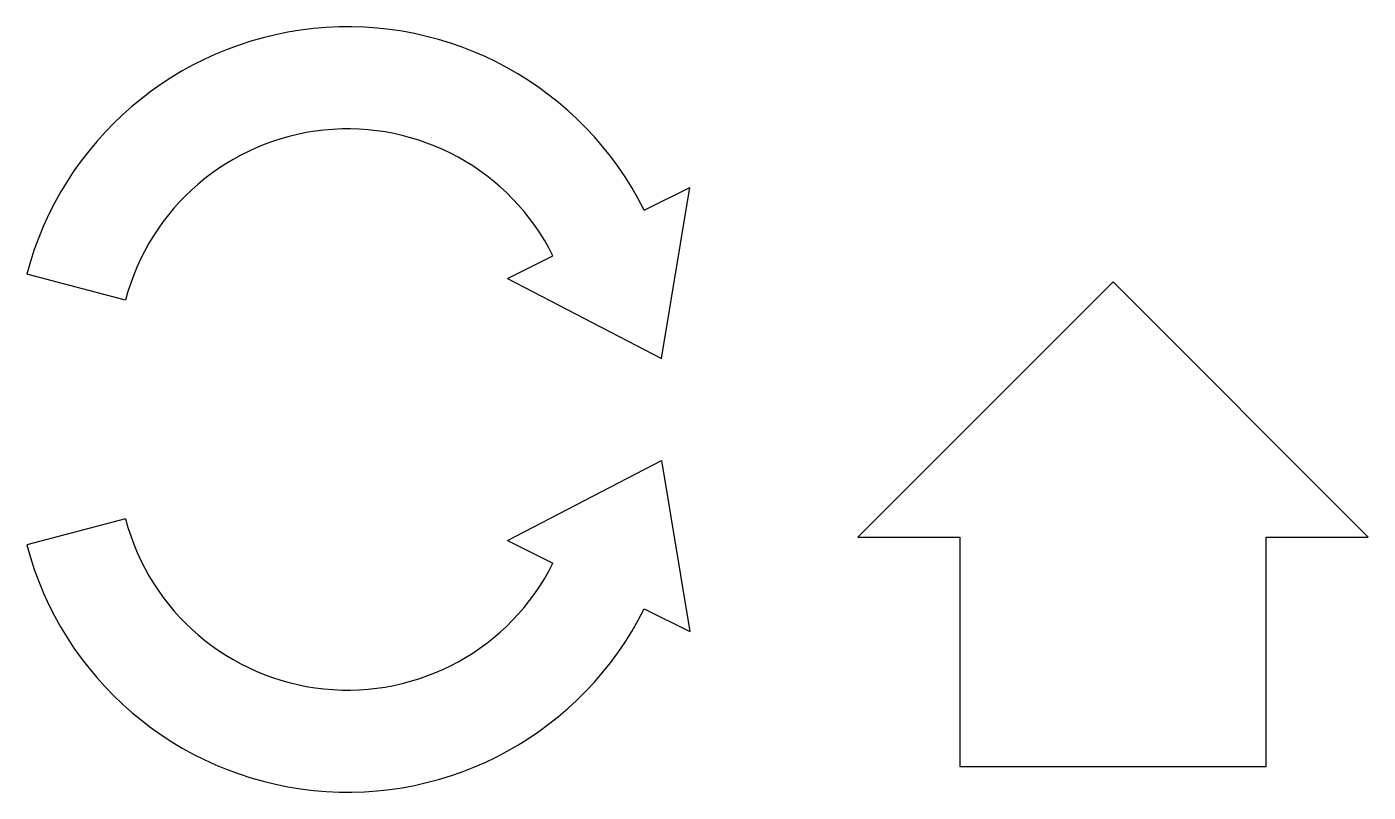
# Model space of a CAD drawing. Header units: millimetres. Extents: x 74 to 600, y -30 to 270.
import ezdxf

# ---------------------------------------------------------------- set-up
doc = ezdxf.new("R2010")
doc.units = ezdxf.units.MM
doc.layers.get('0').update_dxf_attribs({"linetype": 'CONTINUOUS', "lineweight": 25, "true_color": 0x000000})

msp = doc.modelspace()

# ---------------------------------------------------------------- linework, layer by layer
for p, q in [((316.28, 198.14), (334.16, 207.08)), ((322.98, 140), (334.16, 207.08)), ((262.61, 171.3), (280.5, 180.25)), ((112.96, 162.9), (74.28, 173.08)), ((262.61, 171.3), (322.98, 140)), ((500, 170), (400, 70)), ((600, 70), (500, 170)), ((262.61, 68.7), (322.98, 100)), ((322.98, 100), (334.16, 32.92)), ((112.96, 77.1), (74.28, 66.92)), ((262.61, 68.7), (280.5, 59.75)), ((400, 70), (440, 70)), ((440, 70), (440, -20)), ((560, 70), (600, 70)), ((560, -20), (560, 70)), ((316.28, 41.86), (334.16, 32.92)), ((440, -20), (560, -20))]:
    msp.add_line(p, q)
for centre, radius, start, end in [((200, 140), 130, 26.5651, 165.2564), ((200, 140), 90, 26.5651, 165.2564), ((200, 100), 90, 194.7436, 333.4349), ((200, 100), 130, 194.7436, 333.4349)]:
    msp.add_arc(centre, radius, start, end)

doc.saveas('drawing.dxf')
